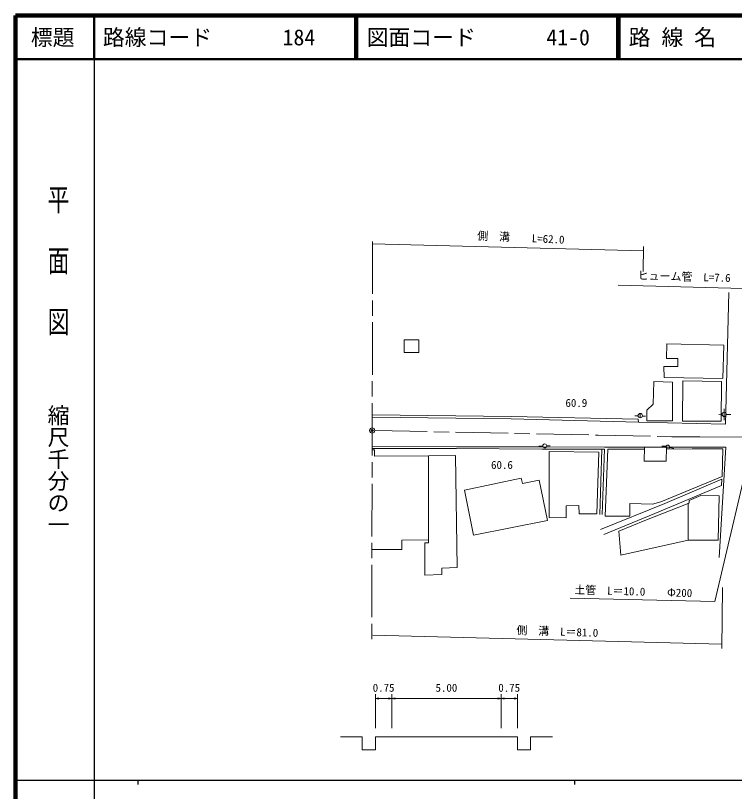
# Model space of a CAD drawing. Units: millimetres on the paper, with parts at other scales. Extents: x 40 to 680, y 20 to 380.
# Drawn here: x 40 to 204.6, y 202.4 to 380 of the extents above; entities that cross this region are included whole.
import ezdxf
from ezdxf.enums import TextEntityAlignment as Align

# ---------------------------------------------------------------- set-up
doc = ezdxf.new("R2010")
doc.units = ezdxf.units.MM
doc.header["$PDMODE"] = 32
doc.header["$PDSIZE"] = 0.5
doc.linetypes.add('CHAIN', pattern=[18.5, 12, -1.5, 3.5, -1.5])
for name, color, linetype, lineweight in [('M-BGD', 7, 'Continuous', 13), ('M-BGD-EXST', 7, 'Continuous', 25), ('M-BMK', 2, 'CHAIN', 13), ('M-BMK-SRVR', 3, 'Continuous', 13), ('M-STR-HTXT', 7, 'Continuous', 13), ('M-TTL', 2, 'Continuous', 140), ('M-TTL-LINE', 7, 'Continuous', 50)]:
    doc.layers.add(name, color=color, linetype=linetype, lineweight=lineweight)
doc.layers.add('M-BGD-RSTR', color=6, linetype='Continuous')
doc.layers.add('M-TTL-TXT', color=7, linetype='Continuous')
doc.styles.add('@ＭＳ ゴシック', font='')
doc.styles.add('ＭＳ ゴシック', font='')
doc.styles.get('@ＭＳ ゴシック').set_extended_font_data('@MS Gothic')
doc.styles.get('ＭＳ ゴシック').set_extended_font_data('MS Gothic')

# ---------------------------------------------------------------- blocks, each defined once
blk = doc.blocks.new('open_arrow')
at = {"color": 0, "linetype": 'Continuous', "lineweight": -2}
blk.add_lwpolyline([(7.5, 1.25), (0, 0), (7.5, -1.25)], dxfattribs=at)

msp = doc.modelspace()

# ---------------------------------------------------------------- linework, layer by layer
at = {"layer": 'M-BGD'}
for p, q in [((202.255, 289.197), (202.225, 289.984)), ((121.694, 288.582), (153.45, 288.26)), ((153.442, 287.67), (121.702, 288.111)), ((182.525, 288.392), (181.763, 288.382)), ((183.017, 288.935), (183.024, 287.951)), ((183.494, 288.331), (184.258, 288.321)), ((201.761, 288.625), (200.984, 288.654)), ((202.255, 288.199), (202.24, 287.427)), ((202.255, 289.197), (202.255, 288.199)), ((202.752, 288.651), (203.777, 288.654)), ((121.675, 281.347), (140.978, 281.304)), ((140.937, 280.91), (121.682, 280.932)), ((160.534, 280.736), (140.937, 280.91)), ((140.978, 281.304), (160.534, 281.314)), ((160.711, 281.447), (159.836, 281.464)), ((160.534, 281.314), (174.797, 281.245)), ((174.797, 280.743), (160.534, 280.736)), ((161.605, 281.525), (162.426, 281.516)), ((174.217, 280.742), (173.74, 265.816)), ((174.797, 280.743), (174.267, 265.791)), ((174.797, 281.245), (183.978, 281.201)), ((175.56, 280.751), (175.002, 265.434)), ((175.56, 280.751), (183.968, 280.78)), ((188.929, 281.426), (187.959, 281.467)), ((189.743, 281.121), (190.705, 280.885)), ((202.597, 281.187), (201.107, 255.985)), ((122.393, 216.924), (122.393, 224.681)), ((126.143, 216.924), (126.143, 224.681)), ((151.143, 216.924), (151.143, 224.681)), ((154.893, 216.924), (154.893, 224.681)), ((122.393, 223.681), (126.143, 223.681)), ((126.143, 223.681), (151.143, 223.681)), ((151.143, 223.681), (154.893, 223.681)), ((114.393, 214.924), (119.393, 214.924)), ((119.393, 211.924), (119.393, 214.924)), ((122.393, 211.924), (122.393, 214.924)), ((126.143, 214.924), (122.393, 214.924)), ((151.143, 214.924), (126.143, 214.924)), ((154.893, 214.924), (151.143, 214.924)), ((154.893, 211.924), (154.893, 214.924)), ((157.893, 211.924), (157.893, 214.924)), ((162.893, 214.924), (157.893, 214.924)), ((119.393, 211.924), (122.393, 211.924)), ((157.893, 211.924), (154.893, 211.924))]:
    msp.add_line(p, q, dxfattribs=at)
for points in [[(182.624, 286.951), (202.562, 286.465), (203.312, 316.631)], [(153.45, 288.26), (182.574, 287.604), (182.624, 286.951), (153.442, 287.67)], [(175.002, 265.434), (180.646, 265.405), (180.661, 268.331), (185.803, 268.198), (187.724, 268.678), (201.771, 274.516), (201.91, 280.799)], [(183.978, 281.201), (183.892, 278.039), (188.916, 278.039), (189.016, 281.229)], [(183.978, 281.201), (190.388, 281.237), (202.597, 281.187)], [(201.91, 280.799), (194.876, 280.799), (189.024, 280.785)], [(121.588, 280.58), (122.191, 280.58), (122.191, 279.173), (134.576, 279.223), (140.73, 279.274), (141.071, 253.703), (137.611, 253.532), (137.586, 252.045), (133.718, 251.945), (133.718, 259.305), (134.572, 259.305), (134.576, 279.223)], [(173.947, 262.348), (188.638, 268.327), (201.663, 273.921), (201.62, 272.469), (186.374, 266.021), (174.716, 261.195)], [(201.114, 270.042), (200.837, 259.943), (193.954, 259.943), (178.606, 256.502), (178.129, 262.003), (184.082, 264.415), (193.954, 268.308), (193.954, 259.943)], [(193.954, 268.308), (194.214, 268.499), (194.2, 269.016), (196.874, 270.124), (201.114, 270.042)], [(134.572, 259.979), (128.401, 259.928), (128.401, 257.818), (121.594, 257.793)]]:
    msp.add_lwpolyline(points, dxfattribs=at)
for points in [[(128.94, 305.749), (132.332, 305.774), (132.332, 302.86), (128.966, 302.86)], [(189.073, 304.847), (202.136, 304.552), (201.944, 296.942), (188.467, 297.148), (188.452, 299.69), (191.644, 299.675), (191.644, 301.493), (189.014, 301.522)], [(186.164, 296.214), (190.41, 296.113), (190.385, 287.271), (184.506, 287.246), (184.557, 289.683), (185.989, 291.014)], [(192.771, 296.365), (201.613, 296.239), (201.538, 287.171), (192.671, 287.196)], [(162.19, 280.201), (173.569, 280.076), (173.117, 265.933), (168.997, 265.933), (168.947, 267.842), (166.083, 267.792), (166.058, 265.054), (162.14, 265.079)], [(142.815, 271.37), (155.754, 274.103), (156.096, 272.865), (159.854, 273.634), (161.818, 264.452), (144.864, 261.078)]]:
    msp.add_lwpolyline(points, close=True, dxfattribs=at)
for centre, radius in [((183.015, 288.443), 0.492), ((202.255, 288.698), 0.499), ((161.157, 281.499), 0.449), ((189.32, 281.231), 0.437)]:
    msp.add_circle(centre, radius, dxfattribs=at)
at = {"layer": 'M-BGD-EXST'}
for p, q in [((58, 370), (58, 20)), ((40, 205), (579, 205)), ((68, 205), (68, 204)), ((168, 205), (168, 204))]:
    msp.add_line(p, q, dxfattribs=at)
at = {"layer": 'M-BGD-RSTR'}
msp.add_point((121.658, 285.025), dxfattribs=at)
at = {"layer": 'M-BMK'}
msp.add_line((121.756, 328.282), (121.549, 237.215), dxfattribs=at)
msp.add_lwpolyline([(122.257, 285.013), (173.379, 283.953), (190.264, 283.613), (196.67, 283.57), (210.8, 283.518), (220.878, 283.925)], dxfattribs=at)
at = {"layer": 'M-BMK-SRVR'}
msp.add_circle((121.658, 285.025), 0.6, dxfattribs=at)
msp.add_point((121.658, 285.025), dxfattribs=at)
at = {"layer": 'M-STR-HTXT'}
for p, q in [((121.659, 327.783), (183.735, 326.176)), ((183.675, 321.383), (183.747, 327.118)), ((201.842, 249.072), (201.719, 235.126)), ((121.79, 238.22), (201.727, 236.111))]:
    msp.add_line(p, q, dxfattribs=at)
for points in [[(177.955, 318.261), (215.198, 317.317), (219.707, 287.416)], [(167.009, 246.623), (200.114, 245.897), (207.195, 276.042)]]:
    msp.add_lwpolyline(points, dxfattribs=at)
at = {"layer": 'M-TTL'}
for p, q in [((40, 380), (40, 20)), ((680, 380), (40, 380))]:
    msp.add_line(p, q, dxfattribs=at)
at = {"layer": 'M-TTL-LINE'}
for p, q in [((58, 380), (58, 370)), ((117.75, 380), (117.75, 370)), ((118.25, 380), (118.25, 370)), ((177.75, 380), (177.75, 370)), ((178.25, 380), (178.25, 370)), ((40, 370), (680, 370))]:
    msp.add_line(p, q, dxfattribs=at)

# ---------------------------------------------------------------- block references
at = {"layer": 'M-BGD', "xscale": 0.1, "yscale": 0.1}
for p in [(122.393, 223.681), (126.143, 223.681), (151.143, 223.681)]:
    msp.add_blockref('open_arrow', p, dxfattribs=at)
at = {"layer": 'M-BGD', "xscale": 0.1, "yscale": 0.1, "rotation": 180}
for p in [(126.143, 223.681), (151.143, 223.681), (154.893, 223.681)]:
    msp.add_blockref('open_arrow', p, dxfattribs=at)

# ---------------------------------------------------------------- texts
at = {"layer": 'M-BGD', "style": 'ＭＳ ゴシック'}
for s, p in [('60.9', (168.392, 289.878)), ('60.6', (151.361, 275.685)), ('0.75', (124.268, 224.681)), ('5.00', (138.643, 224.681)), ('0.75', (153.018, 224.681))]:
    msp.add_text(s, height=1.833, dxfattribs=at).set_placement(p, align=Align.BOTTOM_CENTER)
at = {"layer": 'M-BGD-EXST', "style": '@ＭＳ ゴシック', "width": 1.4}
msp.add_text('平  面  図', height=3.666, rotation=270, dxfattribs=at).set_placement((49.777, 306.475), align=Align.MIDDLE_RIGHT)
at = {"layer": 'M-BGD-EXST', "style": '@ＭＳ ゴシック'}
msp.add_text('縮尺千分の一', height=3.666, rotation=270, dxfattribs=at).set_placement((49.777, 261.03), align=Align.MIDDLE_RIGHT)
at = {"layer": 'M-STR-HTXT', "style": 'ＭＳ ゴシック'}
for s, rotation, p in [('側\u3000溝\u3000\u3000L=62.0', 357.274, (155.624, 327.692)), ('ヒューム管\u3000L=7.6\u3000Φ300', 358.404, (197.164, 318.653)), ('土管\u3000L＝10.0\u3000\u3000Φ200', 358.315, (181.383, 246.741)), ('側\u3000溝\u3000L＝81.0 ', 358.047, (164.613, 237.541))]:
    msp.add_text(s, height=1.833, rotation=rotation, dxfattribs=at).set_placement(p, align=Align.BOTTOM_CENTER)
at = {"layer": 'M-TTL-TXT', "style": 'ＭＳ ゴシック'}
msp.add_text('標題', height=3.666, dxfattribs=at).set_placement((48.5, 375), align=Align.MIDDLE_CENTER)
for s, p in [('路線コード', (60, 375)), ('184', (101.142, 375)), ('図面コード', (120.38, 375)), ('41-0', (161.521, 375)), ('路 線 名', (180.38, 375))]:
    msp.add_text(s, height=3.666, dxfattribs=at).set_placement(p, align=Align.MIDDLE_LEFT)

doc.saveas('drawing.dxf')
